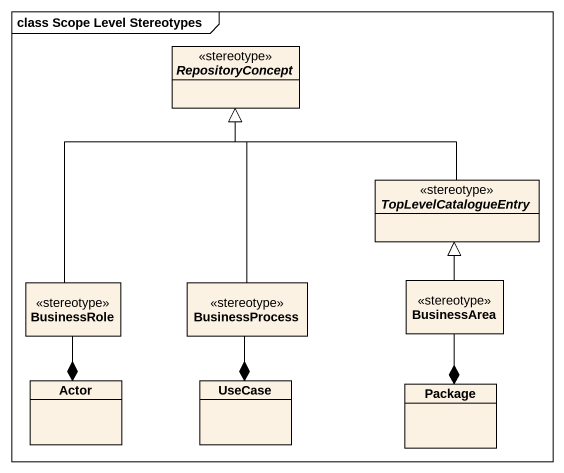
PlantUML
@startuml
mainframe class Scope Level Stereotypes
hide circle
hide empty members
abstract class RepositoryConcept <<stereotype>>
abstract class TopLevelCatalogueEntry <<stereotype>>
class BusinessArea <<stereotype>>
class BusinessRole <<stereotype>>
class BusinessProcess <<stereotype>>
class "Actor" as Actor_
class "UseCase" as UseCase_
class "Package" as Package_
TopLevelCatalogueEntry -up-|> RepositoryConcept
BusinessArea -up-|> TopLevelCatalogueEntry
BusinessArea --* Package_
BusinessRole -up-|> RepositoryConcept
BusinessRole --* Actor_
BusinessProcess -up-|> RepositoryConcept
BusinessProcess --* UseCase_
@enduml
